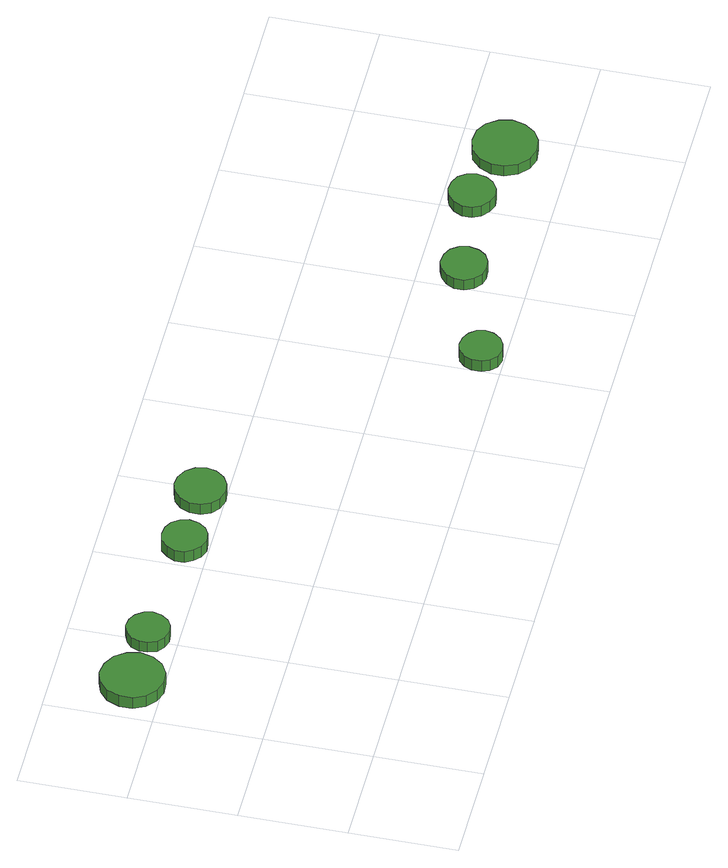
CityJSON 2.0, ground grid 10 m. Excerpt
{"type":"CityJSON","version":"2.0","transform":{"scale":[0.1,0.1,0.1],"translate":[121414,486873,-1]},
"CityObjects":{
"tree1":{"type":"SolitaryVegetationObject","attributes":{"function":"something"},"geometry":[{"type":"MultiSurface","lod":"1","boundaries":[[[0,1,2,3,4,5,6,7,8,9,10,11,12,13,14]],[[15,16,17,18,19,20,21,22,23,24,25,26,27,28,29]],[[0,29,28,1]],[[1,28,27,2]],[[2,27,26,3]],[[3,26,25,4]],[[4,25,24,5]],[[5,24,23,6]],[[6,23,22,7]],[[7,22,21,8]],[[8,21,20,9]],[[9,20,19,10]],[[10,19,18,11]],[[11,18,17,12]],[[12,17,16,13]],[[13,16,15,14]],[[14,15,29,0]]]}]},
"tree2":{"type":"SolitaryVegetationObject","attributes":{"function":"something"},"geometry":[{"type":"MultiSurface","lod":"1","boundaries":[[[30,31,32,33,34,35,36,37,38,39,40,41,42,43,44]],[[45,46,47,48,49,50,51,52,53,54,55,56,57,58,59]],[[30,59,58,31]],[[31,58,57,32]],[[32,57,56,33]],[[33,56,55,34]],[[34,55,54,35]],[[35,54,53,36]],[[36,53,52,37]],[[37,52,51,38]],[[38,51,50,39]],[[39,50,49,40]],[[40,49,48,41]],[[41,48,47,42]],[[42,47,46,43]],[[43,46,45,44]],[[44,45,59,30]]]}]},
"tree3":{"type":"SolitaryVegetationObject","attributes":{"function":"something"},"geometry":[{"type":"MultiSurface","lod":"1","boundaries":[[[60,61,62,63,64,65,66,67,68,69,70,71,72,73,74]],[[75,76,77,78,79,80,81,82,83,84,85,86,87,88,89]],[[60,89,88,61]],[[61,88,87,62]],[[62,87,86,63]],[[63,86,85,64]],[[64,85,84,65]],[[65,84,83,66]],[[66,83,82,67]],[[67,82,81,68]],[[68,81,80,69]],[[69,80,79,70]],[[70,79,78,71]],[[71,78,77,72]],[[72,77,76,73]],[[73,76,75,74]],[[74,75,89,60]]]}]},
"tree4":{"type":"SolitaryVegetationObject","attributes":{"function":"something"},"geometry":[{"type":"MultiSurface","lod":"1","boundaries":[[[90,91,92,93,94,95,96,97,98,99,100,101,102,103,104]],[[105,106,107,108,109,110,111,112,113,114,115,116,117,118,119]],[[90,119,118,91]],[[91,118,117,92]],[[92,117,116,93]],[[93,116,115,94]],[[94,115,114,95]],[[95,114,113,96]],[[96,113,112,97]],[[97,112,111,98]],[[98,111,110,99]],[[99,110,109,100]],[[100,109,108,101]],[[101,108,107,102]],[[102,107,106,103]],[[103,106,105,104]],[[104,105,119,90]]]}]},
"tree5":{"type":"SolitaryVegetationObject","attributes":{"function":"something"},"geometry":[{"type":"MultiSurface","lod":"1","boundaries":[[[120,121,122,123,124,125,126,127,128,129,130,131,132,133,134]],[[135,136,137,138,139,140,141,142,143,144,145,146,147,148,149]],[[120,149,148,121]],[[121,148,147,122]],[[122,147,146,123]],[[123,146,145,124]],[[124,145,144,125]],[[125,144,143,126]],[[126,143,142,127]],[[127,142,141,128]],[[128,141,140,129]],[[129,140,139,130]],[[130,139,138,131]],[[131,138,137,132]],[[132,137,136,133]],[[133,136,135,134]],[[134,135,149,120]]]}]},
"tree6":{"type":"SolitaryVegetationObject","attributes":{"function":"something"},"geometry":[{"type":"MultiSurface","lod":"1","boundaries":[[[150,151,152,153,154,155,156,157,158,159,160,161,162,163,164]],[[165,166,167,168,169,170,171,172,173,174,175,176,177,178,179]],[[150,179,178,151]],[[151,178,177,152]],[[152,177,176,153]],[[153,176,175,154]],[[154,175,174,155]],[[155,174,173,156]],[[156,173,172,157]],[[157,172,171,158]],[[158,171,170,159]],[[159,170,169,160]],[[160,169,168,161]],[[161,168,167,162]],[[162,167,166,163]],[[163,166,165,164]],[[164,165,179,150]]]}]},
"tree7":{"type":"SolitaryVegetationObject","attributes":{"function":"something"},"geometry":[{"type":"MultiSurface","lod":"1","boundaries":[[[180,181,182,183,184,185,186,187,188,189,190,191,192,193,194]],[[195,196,197,198,199,200,201,202,203,204,205,206,207,208,209]],[[180,209,208,181]],[[181,208,207,182]],[[182,207,206,183]],[[183,206,205,184]],[[184,205,204,185]],[[185,204,203,186]],[[186,203,202,187]],[[187,202,201,188]],[[188,201,200,189]],[[189,200,199,190]],[[190,199,198,191]],[[191,198,197,192]],[[192,197,196,193]],[[193,196,195,194]],[[194,195,209,180]]]}]},
"tree8":{"type":"SolitaryVegetationObject","attributes":{"function":"something"},"geometry":[{"type":"MultiSurface","lod":"1","boundaries":[[[210,211,212,213,214,215,216,217,218,219,220,221,222,223,224]],[[225,226,227,228,229,230,231,232,233,234,235,236,237,238,239]],[[210,239,238,211]],[[211,238,237,212]],[[212,237,236,213]],[[213,236,235,214]],[[214,235,234,215]],[[215,234,233,216]],[[216,233,232,217]],[[217,232,231,218]],[[218,231,230,219]],[[219,230,229,220]],[[220,229,228,221]],[[221,228,227,222]],[[222,227,226,223]],[[223,226,225,224]],[[224,225,239,210]]]}]}
},
"vertices":[
[64,226,27],[61,238,27],[54,248,27],[43,254,27],[31,256,27],[20,252,27],[11,244,27],[6,232,27],[6,220,27],[11,209,27],[20,201,27],[31,197,27],[43,198,27],[54,204,27],[61,214,27],[61,214,14],[54,204,14],[43,198,14],[31,197,14],[20,201,14],[11,209,14],[6,220,14],[6,232,14],[11,244,14],[20,252,14],[31,256,14],[43,254,14],[54,248,14],[61,238,14],[64,226,14],
[119,227,25],[117,235,25],[112,242,25],[105,246,25],[97,247,25],[89,244,25],[83,239,25],[80,231,25],[80,223,25],[83,215,25],[89,210,25],[97,207,25],[105,208,25],[112,212,25],[117,219,25],[117,219,13],[112,212,13],[105,208,13],[97,207,13],[89,210,13],[83,215,13],[80,223,13],[80,231,13],[83,239,13],[89,244,13],[97,247,13],[105,246,13],[112,242,13],[117,235,13],[119,227,13],
[241,222,25],[239,230,25],[234,237,25],[227,241,25],[218,242,25],[210,240,25],[204,234,25],[200,226,25],[200,217,25],[204,210,25],[210,204,25],[218,201,25],[227,202,25],[234,206,25],[239,213,25],[239,213,12],[234,206,12],[227,202,12],[218,201,12],[210,204,12],[204,210,12],[200,217,12],[200,226,12],[204,234,12],[210,240,12],[218,242,12],[227,241,12],[234,237,12],[239,230,12],[241,222,12],
[311,222,23],[309,232,23],[303,240,23],[294,245,23],[285,246,23],[275,243,23],[268,236,23],[264,227,23],[264,217,23],[268,208,23],[275,202,23],[285,199,23],[294,200,23],[303,205,23],[309,213,23],[309,213,11],[303,205,11],[294,200,11],[285,199,11],[275,202,11],[268,208,11],[264,217,11],[264,227,11],[268,236,11],[275,243,11],[285,246,11],[294,245,11],[303,240,11],[309,232,11],[311,222,11],
[540,22,20],[538,30,20],[533,36,20],[526,40,20],[518,41,20],[510,39,20],[504,33,20],[501,26,20],[501,17,20],[504,10,20],[510,4,20],[518,2,20],[526,3,20],[533,7,20],[538,14,20],[538,14,7],[533,7,7],[526,3,7],[518,2,7],[510,4,7],[504,10,7],[501,17,7],[501,26,7],[504,33,7],[510,39,7],[518,41,7],[526,40,7],[533,36,7],[538,30,7],[540,22,7],
[642,60,19],[640,69,19],[635,76,19],[627,80,19],[618,81,19],[610,78,19],[603,72,19],[599,64,19],[599,55,19],[603,47,19],[610,41,19],[618,39,19],[627,40,19],[635,44,19],[640,51,19],[640,51,7],[635,44,7],[627,40,7],[618,39,7],[610,41,7],[603,47,7],[599,55,7],[599,64,7],[603,72,7],[610,78,7],[618,81,7],[627,80,7],[635,76,7],[640,69,7],[642,60,7],
[734,74,19],[732,83,19],[727,90,19],[719,94,19],[710,95,19],[702,92,19],[695,86,19],[691,78,19],[691,69,19],[695,61,19],[702,55,19],[710,52,19],[719,53,19],[727,58,19],[732,65,19],[732,65,7],[727,58,7],[719,53,7],[710,52,7],[702,55,7],[695,61,7],[691,69,7],[691,78,7],[695,86,7],[702,92,7],[710,95,7],[719,94,7],[727,90,7],[732,83,7],[734,74,7],
[808,59,19],[805,71,19],[798,81,19],[788,87,19],[775,88,19],[763,85,19],[754,76,19],[749,65,19],[749,53,19],[754,41,19],[763,33,19],[775,29,19],[788,31,19],[798,37,19],[805,47,19],[805,47,7],[798,37,7],[788,31,7],[775,29,7],[763,33,7],[754,41,7],[749,53,7],[749,65,7],[754,76,7],[763,85,7],[775,88,7],[788,87,7],[798,81,7],[805,71,7],[808,59,7]
]}
